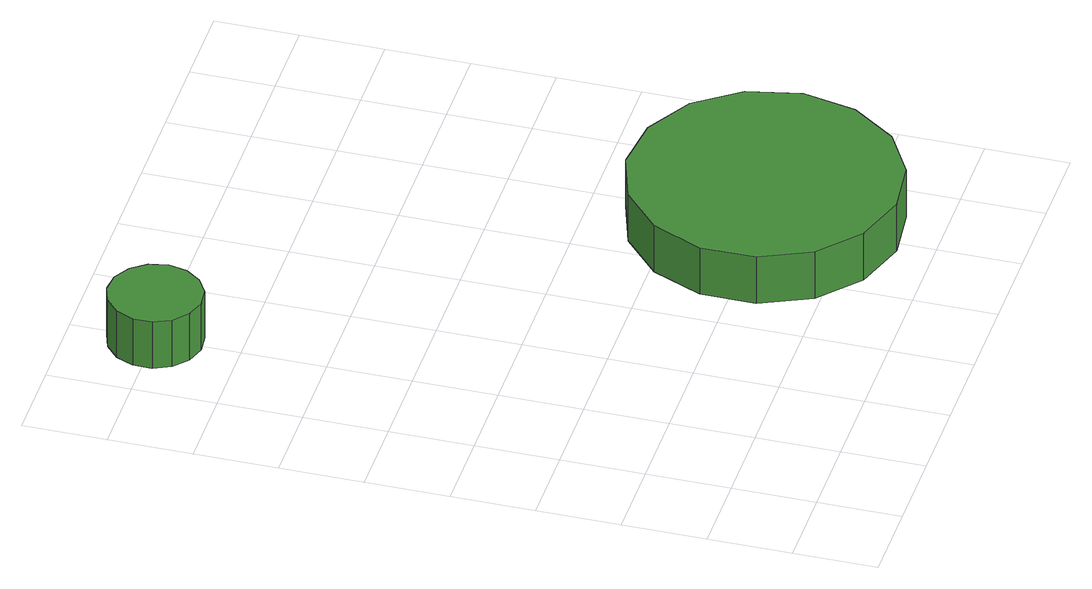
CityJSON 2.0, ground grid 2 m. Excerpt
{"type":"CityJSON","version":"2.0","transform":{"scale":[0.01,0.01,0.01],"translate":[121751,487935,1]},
"CityObjects":{
"tree1":{"type":"SolitaryVegetationObject","attributes":{"function":"something"},"geometry":[{"type":"MultiSurface","lod":"1","boundaries":[[[0,1,2,3,4,5,6,7,8,9,10,11,12,13,14]],[[15,16,17,18,19,20,21,22,23,24,25,26,27,28,29]],[[0,29,28,1]],[[1,28,27,2]],[[2,27,26,3]],[[3,26,25,4]],[[4,25,24,5]],[[5,24,23,6]],[[6,23,22,7]],[[7,22,21,8]],[[8,21,20,9]],[[9,20,19,10]],[[10,19,18,11]],[[11,18,17,12]],[[12,17,16,13]],[[13,16,15,14]],[[14,15,29,0]]]}]},
"tree2":{"type":"SolitaryVegetationObject","attributes":{"function":"something"},"geometry":[{"type":"MultiSurface","lod":"1","boundaries":[[[30,31,32,33,34,35,36,37,38,39,40,41,42,43,44]],[[45,46,47,48,49,50,51,52,53,54,55,56,57,58,59]],[[30,59,58,31]],[[31,58,57,32]],[[32,57,56,33]],[[33,56,55,34]],[[34,55,54,35]],[[35,54,53,36]],[[36,53,52,37]],[[37,52,51,38]],[[38,51,50,39]],[[39,50,49,40]],[[40,49,48,41]],[[41,48,47,42]],[[42,47,46,43]],[[43,46,45,44]],[[44,45,59,30]]]}]}
},
"vertices":[
[311,1600,160],[301,1645,160],[274,1682,160],[234,1706,160],[188,1710,160],[145,1696,160],[110,1665,160],[91,1623,160],[91,1577,160],[110,1535,160],[145,1504,160],[188,1490,160],[234,1494,160],[274,1518,160],[301,1555,160],[301,1555,31],[274,1518,31],[234,1494,31],[188,1490,31],[145,1504,31],[110,1535,31],[91,1577,31],[91,1623,31],[110,1665,31],[145,1696,31],[188,1710,31],[234,1706,31],[274,1682,31],[301,1645,31],[311,1600,31],
[1318,400,165],[1290,529,165],[1213,636,165],[1098,702,165],[967,716,165],[841,675,165],[743,587,165],[689,466,165],[689,334,165],[743,213,165],[841,125,165],[967,84,165],[1098,98,165],[1213,164,165],[1290,271,165],[1290,271,36],[1213,164,36],[1098,98,36],[967,84,36],[841,125,36],[743,213,36],[689,334,36],[689,466,36],[743,587,36],[841,675,36],[967,716,36],[1098,702,36],[1213,636,36],[1290,529,36],[1318,400,36]
]}
